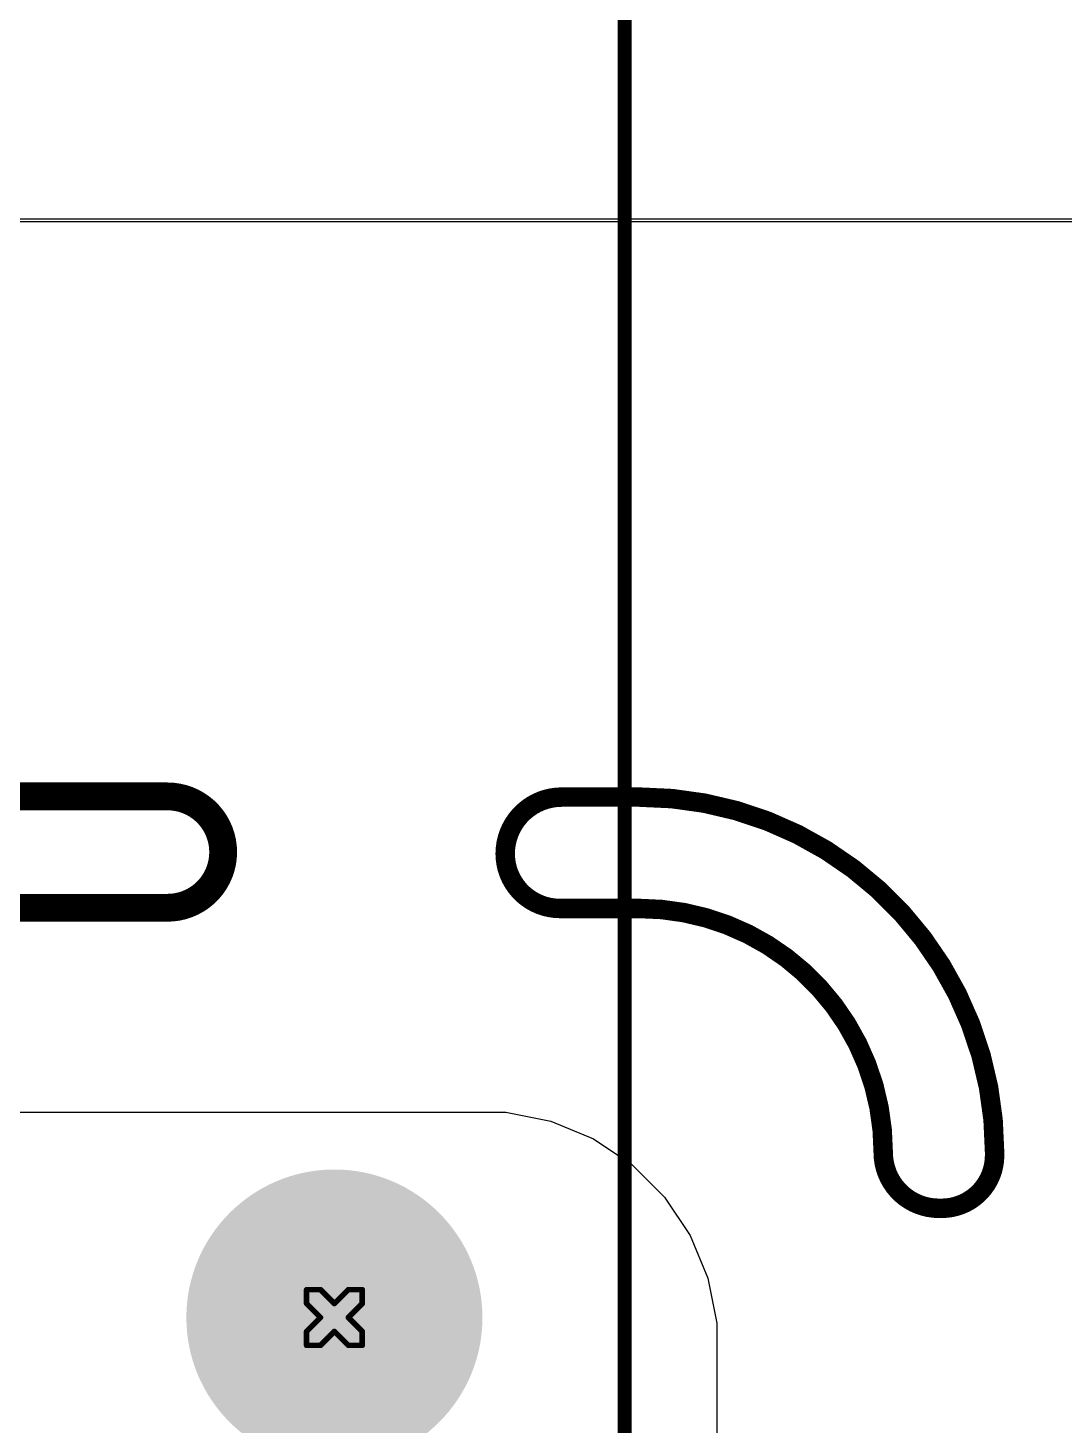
# Model space of a CAD drawing. Header units: inches. Extents: x 0 to 198, y 0 to 199.
# Drawn here: x 3.647 to 4.019, y 0.748 to 1.25 of the extents above; entities that cross this region are included whole.
import ezdxf

# ---------------------------------------------------------------- set-up
doc = ezdxf.new("R2010")
doc.units = ezdxf.units.IN
doc.header["$MEASUREMENT"] = 0
for name, color, linetype in [('Board Outline', 216, 'Continuous'), ('Bottom Layer', 5, 'Continuous'), ('Bottom Solder', 6, 'Continuous'), ('Drill Drawing', 1, 'Continuous'), ('Layer 1', 16, 'Continuous'), ('Layer 2', 76, 'Continuous'), ('Multi-Layer', 9, 'Continuous'), ('Pad Holes', 156, 'Continuous'), ('Top Layer', 1, 'Continuous'), ('Top Overlay', 2, 'Continuous'), ('Top Solder', 216, 'Continuous')]:
    doc.layers.add(name, color=color, linetype=linetype)

# ---------------------------------------------------------------- blocks, each defined once
blk = doc.blocks.new('G5RL_1A_E_HR_DC5_214')
at = {"layer": 'Bottom Layer'}
h = blk.add_hatch(color=5, dxfattribs=at)
edge = h.paths.add_edge_path()
edge.add_arc((0.29525, 0.14765), 0.04921, 0, 360)
at = {"layer": 'Bottom Solder'}
h = blk.add_hatch(color=6, dxfattribs=at)
edge = h.paths.add_edge_path()
edge.add_arc((0.29525, 0.14765), 0.05321, 0, 360)
at = {"layer": 'Layer 1'}
h = blk.add_hatch(color=16, dxfattribs=at)
edge = h.paths.add_edge_path()
edge.add_arc((0.29525, 0.14765), 0.04921, 0, 360)
at = {"layer": 'Layer 2'}
h = blk.add_hatch(color=76, dxfattribs=at)
edge = h.paths.add_edge_path()
edge.add_arc((0.29525, 0.14765), 0.04921, 0, 360)
at = {"layer": 'Multi-Layer'}
h = blk.add_hatch(color=9, dxfattribs=at)
edge = h.paths.add_edge_path()
edge.add_arc((0.29525, 0.14765), 0.04921, 0, 360)
at = {"layer": 'Pad Holes'}
h = blk.add_hatch(color=7, dxfattribs=at)
edge = h.paths.add_edge_path()
edge.add_arc((0.29525, 0.14765), 0.02953, 0, 360)
at = {"layer": 'Top Layer'}
h = blk.add_hatch(color=1, dxfattribs=at)
edge = h.paths.add_edge_path()
edge.add_arc((0.29525, 0.14765), 0.04921, 0, 360)
at = {"layer": 'Top Solder'}
h = blk.add_hatch(color=216, dxfattribs=at)
edge = h.paths.add_edge_path()
edge.add_arc((0.29525, 0.14765), 0.05321, 0, 360)
at = {"layer": 'Top Overlay'}
blk.add_lwpolyline([(0.55905, 0.25199, 0.005, 0.005, 0), (-0.58268, 0.25199, 0.005, 0.005, 0)], format="xyseb", dxfattribs=at)
blk.add_lwpolyline([(0.55905, 0.25199, 0.005, 0.005, 0), (-0.58268, 0.25199, 0.005, 0.005, 0)], format="xyseb", dxfattribs=at)

msp = doc.modelspace()

# ---------------------------------------------------------------- linework, layer by layer
at = {"layer": 'Board Outline'}
for points in [[(3.40193, 0.97353, 0.01, 0.01, 0), (3.69723, 0.97353, 0.01, 0.01, 0)], [(3.69723, 0.97353, 0.01, 0.01, -0.414214), (3.71725, 0.95351, 0.01, 0.01, 0)], [(3.81862, 0.95293, 0.007, 0.007, -0.414214), (3.83896, 0.97328, 0.007, 0.007, 0)], [(3.83896, 0.97328, 0.007, 0.007, 0), (3.86675, 0.97328, 0.007, 0.007, 0)], [(3.86675, 0.97328, 0.007, 0.007, -0.414214), (3.99453, 0.8455, 0.007, 0.007, 0)], [(3.71725, 0.95351, 0.01, 0.01, -0.414214), (3.69723, 0.9335, 0.01, 0.01, 0)], [(3.8383, 0.93325, 0.007, 0.007, -0.414214), (3.81862, 0.95293, 0.007, 0.007, 0)], [(3.40193, 0.9335, 0.01, 0.01, 0), (3.69723, 0.9335, 0.01, 0.01, 0)], [(3.8383, 0.93325, 0.007, 0.007, 0), (3.86675, 0.93325, 0.007, 0.007, 0)], [(3.86675, 0.93325, 0.007, 0.007, -0.414214), (3.9545, 0.8455, 0.007, 0.007, 0)], [(3.97452, 0.82548, 0.007, 0.007, -0.414214), (3.9545, 0.8455, 0.007, 0.007, 0)], [(3.99453, 0.8445, 0.007, 0.007, -0.414214), (3.97551, 0.82548, 0.007, 0.007, 0)], [(3.97452, 0.82548, 0.007, 0.007, 0), (3.97551, 0.82548, 0.007, 0.007, 0)]]:
    msp.add_lwpolyline(points, format="xyseb", dxfattribs=at)
for points in [[(3.69473, 0.97353, 0.005, 0.005, 1), (3.69973, 0.97353, 0.005, 0.005, 1)], [(3.69473, 0.97353, 0.005, 0.005, 1), (3.69973, 0.97353, 0.005, 0.005, 1)], [(3.83721, 0.97328, 0.0035, 0.0035, 1), (3.84071, 0.97328, 0.0035, 0.0035, 1)], [(3.83721, 0.97328, 0.0035, 0.0035, 1), (3.84071, 0.97328, 0.0035, 0.0035, 1)], [(3.865, 0.97328, 0.0035, 0.0035, 1), (3.8685, 0.97328, 0.0035, 0.0035, 1)], [(3.865, 0.97328, 0.0035, 0.0035, 1), (3.8685, 0.97328, 0.0035, 0.0035, 1)], [(3.71475, 0.95351, 0.005, 0.005, 1), (3.71975, 0.95351, 0.005, 0.005, 1)], [(3.71475, 0.95351, 0.005, 0.005, 1), (3.71975, 0.95351, 0.005, 0.005, 1)], [(3.81687, 0.95293, 0.0035, 0.0035, 1), (3.82037, 0.95293, 0.0035, 0.0035, 1)], [(3.81687, 0.95293, 0.0035, 0.0035, 1), (3.82037, 0.95293, 0.0035, 0.0035, 1)], [(3.69473, 0.9335, 0.005, 0.005, 1), (3.69973, 0.9335, 0.005, 0.005, 1)], [(3.69473, 0.9335, 0.005, 0.005, 1), (3.69973, 0.9335, 0.005, 0.005, 1)], [(3.83655, 0.93325, 0.0035, 0.0035, 1), (3.84005, 0.93325, 0.0035, 0.0035, 1)], [(3.83655, 0.93325, 0.0035, 0.0035, 1), (3.84005, 0.93325, 0.0035, 0.0035, 1)], [(3.865, 0.93325, 0.0035, 0.0035, 1), (3.8685, 0.93325, 0.0035, 0.0035, 1)], [(3.865, 0.93325, 0.0035, 0.0035, 1), (3.8685, 0.93325, 0.0035, 0.0035, 1)], [(3.95275, 0.8455, 0.0035, 0.0035, 1), (3.95625, 0.8455, 0.0035, 0.0035, 1)], [(3.95275, 0.8455, 0.0035, 0.0035, 1), (3.95625, 0.8455, 0.0035, 0.0035, 1)], [(3.99278, 0.8455, 0.0035, 0.0035, 1), (3.99628, 0.8455, 0.0035, 0.0035, 1)], [(3.99278, 0.8445, 0.0035, 0.0035, 1), (3.99628, 0.8445, 0.0035, 0.0035, 1)], [(3.97277, 0.82548, 0.0035, 0.0035, 1), (3.97627, 0.82548, 0.0035, 0.0035, 1)], [(3.97277, 0.82548, 0.0035, 0.0035, 1), (3.97627, 0.82548, 0.0035, 0.0035, 1)], [(3.97376, 0.82548, 0.0035, 0.0035, 1), (3.97726, 0.82548, 0.0035, 0.0035, 1)], [(3.97376, 0.82548, 0.0035, 0.0035, 1), (3.97726, 0.82548, 0.0035, 0.0035, 1)]]:
    msp.add_lwpolyline(points, format="xyseb", close=True, dxfattribs=at)
at = {"layer": 'Bottom Layer'}
for p, q in [((4.03452, 1.181), (1.32, 1.181)), ((3.39977, 0.86), (3.81053, 0.86)), ((3.81053, 0.86), (3.81053, 0.86)), ((3.81053, 0.86), (3.81053, 0.86)), ((3.81053, 0.86), (3.81882, 0.86)), ((3.81882, 0.86), (3.83507, 0.85677)), ((3.83507, 0.85677), (3.85038, 0.85043)), ((3.85038, 0.85043), (3.86416, 0.84122)), ((3.86416, 0.84122), (3.87587, 0.82951)), ((3.87587, 0.82951), (3.88508, 0.81573)), ((3.88508, 0.81573), (3.89142, 0.80042)), ((3.89142, 0.80042), (3.89465, 0.78417)), ((3.89465, 0.78417), (3.89465, 0.77588)), ((3.89465, 0.77588), (3.89465, 0.16))]:
    msp.add_line(p, q, dxfattribs=at)
at = {"layer": 'Drill Drawing'}
for points in [[(3.74723, 0.79123, 0.002, 0.002, 0), (3.74723, 0.79623, 0.002, 0.002, 0)], [(3.74723, 0.79623, 0.002, 0.002, 0), (3.75223, 0.79623, 0.002, 0.002, 0)], [(3.75223, 0.79623, 0.002, 0.002, 0), (3.75723, 0.79123, 0.002, 0.002, 0)], [(3.75723, 0.79123, 0.002, 0.002, 0), (3.76223, 0.79623, 0.002, 0.002, 0)], [(3.76223, 0.79623, 0.002, 0.002, 0), (3.76723, 0.79623, 0.002, 0.002, 0)], [(3.76723, 0.79123, 0.002, 0.002, 0), (3.76723, 0.79623, 0.002, 0.002, 0)], [(3.74723, 0.79123, 0.002, 0.002, 0), (3.75223, 0.78623, 0.002, 0.002, 0)], [(3.76223, 0.78623, 0.002, 0.002, 0), (3.76723, 0.79123, 0.002, 0.002, 0)], [(3.74723, 0.78123, 0.002, 0.002, 0), (3.75223, 0.78623, 0.002, 0.002, 0)], [(3.76223, 0.78623, 0.002, 0.002, 0), (3.76723, 0.78123, 0.002, 0.002, 0)], [(3.74723, 0.77623, 0.002, 0.002, 0), (3.74723, 0.78123, 0.002, 0.002, 0)], [(3.75223, 0.77623, 0.002, 0.002, 0), (3.75723, 0.78123, 0.002, 0.002, 0)], [(3.75723, 0.78123, 0.002, 0.002, 0), (3.76223, 0.77623, 0.002, 0.002, 0)], [(3.76723, 0.77623, 0.002, 0.002, 0), (3.76723, 0.78123, 0.002, 0.002, 0)], [(3.74723, 0.77623, 0.002, 0.002, 0), (3.75223, 0.77623, 0.002, 0.002, 0)], [(3.76223, 0.77623, 0.002, 0.002, 0), (3.76723, 0.77623, 0.002, 0.002, 0)]]:
    msp.add_lwpolyline(points, format="xyseb", dxfattribs=at)
for points in [[(3.74673, 0.79623, 0.001, 0.001, 1), (3.74773, 0.79623, 0.001, 0.001, 1)], [(3.74673, 0.79623, 0.001, 0.001, 1), (3.74773, 0.79623, 0.001, 0.001, 1)], [(3.75173, 0.79623, 0.001, 0.001, 1), (3.75273, 0.79623, 0.001, 0.001, 1)], [(3.75173, 0.79623, 0.001, 0.001, 1), (3.75273, 0.79623, 0.001, 0.001, 1)], [(3.76173, 0.79623, 0.001, 0.001, 1), (3.76273, 0.79623, 0.001, 0.001, 1)], [(3.76173, 0.79623, 0.001, 0.001, 1), (3.76273, 0.79623, 0.001, 0.001, 1)], [(3.76673, 0.79623, 0.001, 0.001, 1), (3.76773, 0.79623, 0.001, 0.001, 1)], [(3.76673, 0.79623, 0.001, 0.001, 1), (3.76773, 0.79623, 0.001, 0.001, 1)], [(3.74673, 0.79123, 0.001, 0.001, 1), (3.74773, 0.79123, 0.001, 0.001, 1)], [(3.74673, 0.79123, 0.001, 0.001, 1), (3.74773, 0.79123, 0.001, 0.001, 1)], [(3.75673, 0.79123, 0.001, 0.001, 1), (3.75773, 0.79123, 0.001, 0.001, 1)], [(3.75673, 0.79123, 0.001, 0.001, 1), (3.75773, 0.79123, 0.001, 0.001, 1)], [(3.76673, 0.79123, 0.001, 0.001, 1), (3.76773, 0.79123, 0.001, 0.001, 1)], [(3.76673, 0.79123, 0.001, 0.001, 1), (3.76773, 0.79123, 0.001, 0.001, 1)], [(3.75173, 0.78623, 0.001, 0.001, 1), (3.75273, 0.78623, 0.001, 0.001, 1)], [(3.75173, 0.78623, 0.001, 0.001, 1), (3.75273, 0.78623, 0.001, 0.001, 1)], [(3.76173, 0.78623, 0.001, 0.001, 1), (3.76273, 0.78623, 0.001, 0.001, 1)], [(3.76173, 0.78623, 0.001, 0.001, 1), (3.76273, 0.78623, 0.001, 0.001, 1)], [(3.74673, 0.78123, 0.001, 0.001, 1), (3.74773, 0.78123, 0.001, 0.001, 1)], [(3.74673, 0.78123, 0.001, 0.001, 1), (3.74773, 0.78123, 0.001, 0.001, 1)], [(3.75673, 0.78123, 0.001, 0.001, 1), (3.75773, 0.78123, 0.001, 0.001, 1)], [(3.75673, 0.78123, 0.001, 0.001, 1), (3.75773, 0.78123, 0.001, 0.001, 1)], [(3.76673, 0.78123, 0.001, 0.001, 1), (3.76773, 0.78123, 0.001, 0.001, 1)], [(3.76673, 0.78123, 0.001, 0.001, 1), (3.76773, 0.78123, 0.001, 0.001, 1)], [(3.74673, 0.77623, 0.001, 0.001, 1), (3.74773, 0.77623, 0.001, 0.001, 1)], [(3.74673, 0.77623, 0.001, 0.001, 1), (3.74773, 0.77623, 0.001, 0.001, 1)], [(3.75173, 0.77623, 0.001, 0.001, 1), (3.75273, 0.77623, 0.001, 0.001, 1)], [(3.75173, 0.77623, 0.001, 0.001, 1), (3.75273, 0.77623, 0.001, 0.001, 1)], [(3.76173, 0.77623, 0.001, 0.001, 1), (3.76273, 0.77623, 0.001, 0.001, 1)], [(3.76173, 0.77623, 0.001, 0.001, 1), (3.76273, 0.77623, 0.001, 0.001, 1)], [(3.76673, 0.77623, 0.001, 0.001, 1), (3.76773, 0.77623, 0.001, 0.001, 1)], [(3.76673, 0.77623, 0.001, 0.001, 1), (3.76773, 0.77623, 0.001, 0.001, 1)]]:
    msp.add_lwpolyline(points, format="xyseb", close=True, dxfattribs=at)
at = {"layer": 'Layer 1'}
msp.add_line((4.03452, 1.181), (1.32, 1.181), dxfattribs=at)
at = {"layer": 'Layer 2'}
msp.add_line((5.58, 1.18), (0.46584, 1.18), dxfattribs=at)
at = {"layer": 'Multi-Layer'}
for p, q in [((3.40193, 0.97353), (3.69723, 0.97353)), ((3.69723, 0.97353), (3.70121, 0.97353)), ((3.70121, 0.97353), (3.70857, 0.97048)), ((3.70857, 0.97048), (3.7142, 0.96485)), ((3.82166, 0.9646), (3.8273, 0.97023)), ((3.8273, 0.97023), (3.83465, 0.97328)), ((3.83465, 0.97328), (3.83863, 0.97328)), ((3.83863, 0.97328), (3.83863, 0.97328)), ((3.83863, 0.97328), (3.86334, 0.97328)), ((3.86334, 0.97328), (3.8665, 0.97353)), ((3.8665, 0.97353), (3.86759, 0.97353)), ((3.86759, 0.97353), (3.86977, 0.97349)), ((3.86977, 0.97349), (3.87196, 0.97342)), ((3.87196, 0.97342), (3.87414, 0.9733)), ((3.87414, 0.9733), (3.87523, 0.97323)), ((3.87523, 0.97323), (3.88323, 0.97268)), ((3.88323, 0.97268), (3.89899, 0.9696)), ((3.89899, 0.9696), (3.91423, 0.96457)), ((3.7142, 0.96485), (3.71725, 0.95749)), ((3.81862, 0.95724), (3.82166, 0.9646)), ((3.91423, 0.96457), (3.92873, 0.95768)), ((3.71725, 0.95749), (3.71725, 0.95351)), ((3.81862, 0.95326), (3.81862, 0.95724)), ((3.92873, 0.95768), (3.94225, 0.94903)), ((3.71725, 0.94953), (3.7142, 0.94218)), ((3.71725, 0.95351), (3.71725, 0.94953)), ((3.81862, 0.94928), (3.81862, 0.95326)), ((3.82166, 0.94192), (3.81862, 0.94928)), ((3.94225, 0.94903), (3.95459, 0.93875)), ((3.7142, 0.94218), (3.70857, 0.93655)), ((3.8273, 0.93629), (3.82166, 0.94192)), ((3.70857, 0.93655), (3.70121, 0.9335)), ((3.83465, 0.93325), (3.8273, 0.93629)), ((3.95459, 0.93875), (3.96554, 0.92702)), ((3.69723, 0.9335), (3.40193, 0.9335)), ((3.69723, 0.9335), (3.69723, 0.9335)), ((3.70121, 0.9335), (3.69723, 0.9335)), ((3.83863, 0.93325), (3.83465, 0.93325)), ((3.87314, 0.93325), (3.83863, 0.93325)), ((3.8813, 0.93224), (3.87314, 0.93325)), ((3.87314, 0.93325), (3.87314, 0.93325)), ((3.89716, 0.92798), (3.8813, 0.93224)), ((3.91196, 0.92085), (3.89716, 0.92798)), ((3.96554, 0.92702), (3.97495, 0.91402)), ((3.92517, 0.91109), (3.91196, 0.92085)), ((3.97495, 0.91402), (3.98266, 0.89994)), ((3.93633, 0.89905), (3.92517, 0.91109)), ((3.94507, 0.88514), (3.93633, 0.89905)), ((3.98266, 0.89994), (3.98855, 0.885)), ((3.95106, 0.86985), (3.94507, 0.88514)), ((3.98855, 0.885), (3.99253, 0.86945)), ((3.95412, 0.85371), (3.95106, 0.86985)), ((3.99253, 0.86945), (3.99453, 0.85352)), ((3.9545, 0.8455), (3.95412, 0.85371)), ((3.99453, 0.85352), (3.99453, 0.8455)), ((3.9545, 0.84152), (3.9545, 0.8455)), ((3.99453, 0.8455), (3.99453, 0.8455)), ((3.99453, 0.8455), (3.99453, 0.84152)), ((3.95755, 0.83416), (3.9545, 0.84152)), ((3.99453, 0.84152), (3.99148, 0.83416)), ((3.96318, 0.82853), (3.95755, 0.83416)), ((3.99148, 0.83416), (3.98585, 0.82853)), ((3.97053, 0.82548), (3.96318, 0.82853)), ((3.9785, 0.82548), (3.97053, 0.82548)), ((3.98585, 0.82853), (3.9785, 0.82548))]:
    msp.add_line(p, q, dxfattribs=at)
at = {"layer": 'Top Layer'}
msp.add_line((4.555, 1.181), (1.891, 1.181), dxfattribs=at)

# ---------------------------------------------------------------- block references
at = {"rotation": 270}
msp.add_blockref('G5RL_1A_E_HR_DC5_214', (3.60958, 1.08147), dxfattribs=at)

doc.saveas('drawing.dxf')
